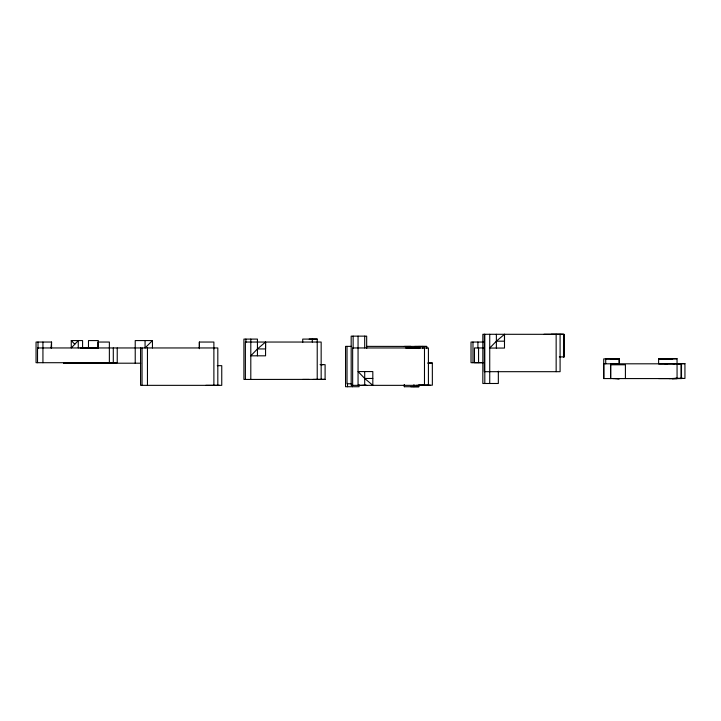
<?xml version="1.0" encoding="UTF-8"?>
<svg xmlns="http://www.w3.org/2000/svg" width="721" height="721" viewBox="0 0 721 721"><rect width="100%" height="100%" fill="white"/><g stroke="black" fill="none" stroke-linecap="round" stroke-linejoin="round"><path stroke-width="1.08" d="M98.326 363.204L63.899 363.132M142.046 385.347L142.046 347.955M147.454 385.347L147.454 347.955M199.366 348.712L199.366 342.042L213.885 342.042L213.885 348.793M213.885 385.347L213.885 347.955M217.814 385.347L217.814 347.955L37.528 347.955L37.528 362.708M265.562 342.042L265.562 348.937L257.442 348.937L250.8 355.823L265.562 355.823L265.562 342.042L257.442 348.937M302.712 342.448L302.712 339.095L317.222 339.095L317.222 379.444L325.099 379.381L325.099 364.655L320.07 364.655M347.017 346.377L347.017 383.77L351.343 383.77M352.65 385.347L352.65 347.955L428.418 347.955L428.418 385.347L351.172 385.347L351.172 336.139L366.674 336.139L366.674 348.468M358.058 385.347L358.058 336.139M418.856 348.576L418.856 346.377L426.724 346.431L426.724 348.54M430.14 385.194L419.559 385.347M422.785 348.576L422.785 346.377M424.48 348.009L424.48 385.347L416.432 385.347M504.493 334.283L504.493 341.177L496.372 341.177L489.73 348.063L504.493 348.063L504.493 334.283L496.372 341.177M563.516 356.904L563.534 334.328M603.765 378.57L603.765 363.808L681.507 363.808L681.507 378.57L603.765 378.57L603.729 358.887L619.213 358.887L619.267 363.925L610.651 363.808L610.651 378.57L610.651 364.79L625.413 364.79L625.413 378.57M658.624 378.57L677.073 378.57L677.046 358.734L658.615 358.887L677.046 358.734M681.012 378.57L681.012 363.808M675.325 378.417L684.95 378.417L684.932 363.654L658.624 363.808L658.615 358.761M51.011 347.955L51.552 342.042L36.05 342.042L36.05 362.708L117.235 362.708L117.235 347.955M418.847 384.753L418.847 386.726L410.799 386.726M413.935 386.681L413.935 384.753M152.446 347.955L152.446 340.573L145.065 347.955L145.065 340.573M414.665 346.431L418.676 346.431M420.298 348.009L409.97 347.982L414.881 348.054M498.337 371.189L498.337 383.491L482.836 383.491L482.836 334.283L564.02 334.328L564.029 356.895L564.02 334.328L543.985 334.274M668.998 358.887L672.864 358.734L659.652 358.887M676.902 378.39L672.161 378.561L682.742 378.417L669.025 378.57M412.43 348L406.031 347.955L408.645 347.946M483.052 362.627L474.463 362.708L474.463 347.955L483.521 347.955M677.073 378.417L672.161 378.525L677.073 378.57M424.48 385.194L419.559 385.194M98.326 347.955L84.069 347.919L88.485 347.955L88.485 340.573L98.326 340.573L98.326 347.955L80.094 347.955M313.112 379.444L317.051 379.381M406.031 348.009L411.583 347.955M658.624 363.681L684.932 363.654M365.727 385.356L360.329 385.347M309.174 339.095L317.222 339.095M404.337 346.431L410.799 346.377M72.217 363.132L78.643 363.204L63.863 363.204L140.694 363.204M562.686 334.328L551.232 334.283M409.97 347.982L416.432 347.955M320.944 364.664L322.891 364.655M101.31 362.708L115.027 362.708M67.792 363.132L77.832 363.096M427.85 363.069L432.339 363.051L432.357 385.194L422.731 385.194M205.827 385.347L219.544 385.347M78.265 347.955L78.265 340.573L71.262 347.955L71.262 340.573L82.582 340.573L82.582 347.955M152.446 340.573L135.224 340.573L135.224 363.204M483.521 342.042L471.02 342.042L471.02 362.708L483.521 362.708M351.442 346.377L345.539 346.377L345.539 386.726L359.067 386.726L359.067 384.482M366.8 346.377L426.724 346.431M559.316 356.904L564.029 356.895M428.112 363.051L432.339 363.051M665.041 363.808L667.484 363.808M677.082 363.808L681.507 363.808M217.255 365.664L221.753 365.664L221.753 385.347L140.568 385.347L140.568 347.955M364.7 378.453L372.82 385.347L372.82 371.567L358.058 371.567L364.7 378.453L372.82 378.453M325.099 379.381L243.914 379.444L243.914 339.095L257.442 339.095L257.442 355.823M404.337 384.753L404.337 386.726L418.847 386.726M302.712 379.444L309.174 379.444M84.961 347.901L88.485 347.955L87.935 347.91M610.615 358.887L619.222 359.004L605.694 358.887L605.73 363.808M612.922 378.57L619.267 378.687L615.328 378.57M86.529 347.91L88.485 347.955M366.674 385.347L362.735 385.347M672.873 363.654L674.874 363.726M617.293 363.808L619.267 363.925L619.213 358.887M617.293 378.57L619.267 378.687M366.674 385.465L364.7 385.347L364.7 371.567M71.262 340.573L74.759 344.259M312.31 339.14L312.301 342.042M560.091 334.283L560.091 371.685L484.314 371.685L484.314 334.283M556.152 334.283L556.152 371.685M496.372 334.283L496.372 348.063M489.73 334.283L489.73 383.491M484.809 334.283L484.809 383.491M478.564 347.955L478.564 362.618M477.906 342.042L477.906 347.955M472.985 342.042L472.985 362.708M404.337 384.482L404.337 386.726M364.7 336.139L364.7 347.955M353.137 336.139L353.137 348.441M352.425 384.753L352.425 386.726M347.504 383.365L347.504 386.726M321.16 379.444L321.16 342.042L245.392 342.042L245.392 379.444M250.8 339.095L250.8 379.444M245.879 339.095L245.879 342.457M199.366 342.042L199.366 347.955M113.296 347.955L113.296 362.708M109.367 362.708L109.367 342.042L97.804 342.042L97.804 347.955M51.552 342.042L51.552 347.955M42.936 342.042L42.936 362.708M38.015 342.042L38.015 348.567"/></g></svg>
